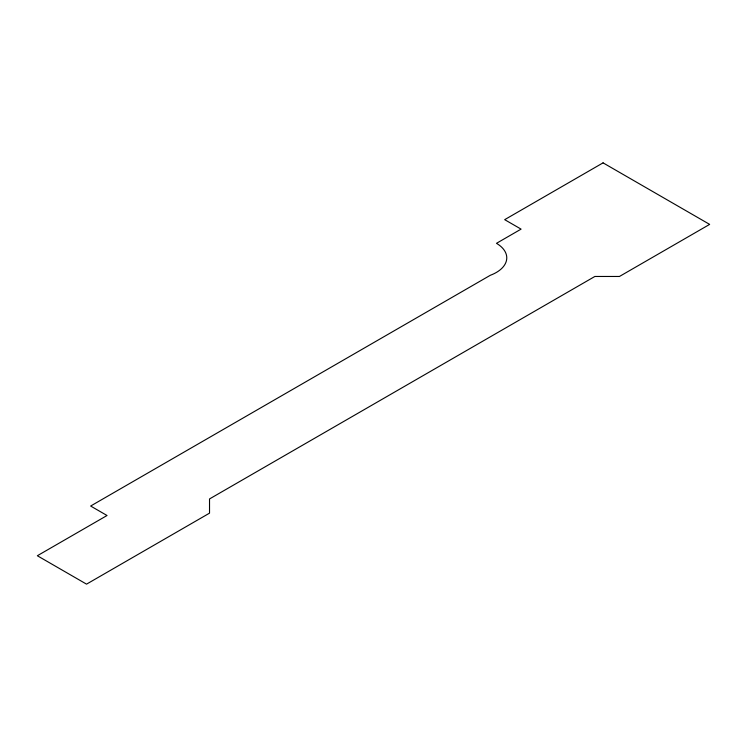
<?xml version="1.0" encoding="UTF-8"?>
<svg xmlns="http://www.w3.org/2000/svg" width="747" height="747" viewBox="0 0 747 747"><rect width="100%" height="100%" fill="white"/><g stroke="black" fill="none" stroke-linecap="round" stroke-linejoin="round"><path stroke-width="1.12" d="M603.062 162.855L504.683 219.665L521.079 229.124L496.484 243.326A35.94 20.748 0 0 1 490.331 275.279L90.639 506.036L107.036 515.505L37.35 555.74L86.54 584.145L209.524 513.142L209.524 498.94L594.864 276.465L619.459 276.465L709.65 224.389L603.062 162.855"/></g></svg>
